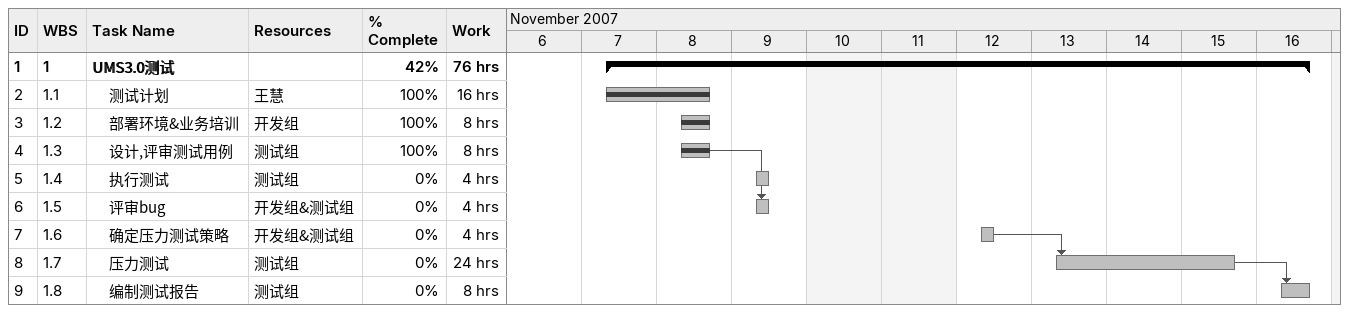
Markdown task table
| ID | WBS | Task | Start | Finish | Predecessors | Resources | % complete | Work (h) |
|---|---|---|---|---|---|---|---|---|
| 1 | 1 | **UMS3.0测试** | 2007-11-07 | 2007-11-16 |  |  | 42 | 76 |
| 2 | 1.1 | 测试计划 | 2007-11-07 | 2007-11-08 |  | 王慧 | 100 | 16 |
| 3 | 1.2 | 部署环境&业务培训 | 2007-11-08 | 2007-11-08 |  | 开发组 | 100 | 8 |
| 4 | 1.3 | 设计,评审测试用例 | 2007-11-08 | 2007-11-08 |  | 测试组 | 100 | 8 |
| 5 | 1.4 | 执行测试 | 2007-11-09 | 2007-11-09 |  | 测试组 | 0 | 4 |
| 6 | 1.5 | 评审bug | 2007-11-09 | 2007-11-09 | 4 | 开发组&测试组 | 0 | 4 |
| 7 | 1.6 | 确定压力测试策略 | 2007-11-12 | 2007-11-12 |  | 开发组&测试组 | 0 | 4 |
| 8 | 1.7 | 压力测试 | 2007-11-13 | 2007-11-15 | 7 | 测试组 | 0 | 24 |
| 9 | 1.8 | 编制测试报告 | 2007-11-16 | 2007-11-16 | 8 | 测试组 | 0 | 8 |
